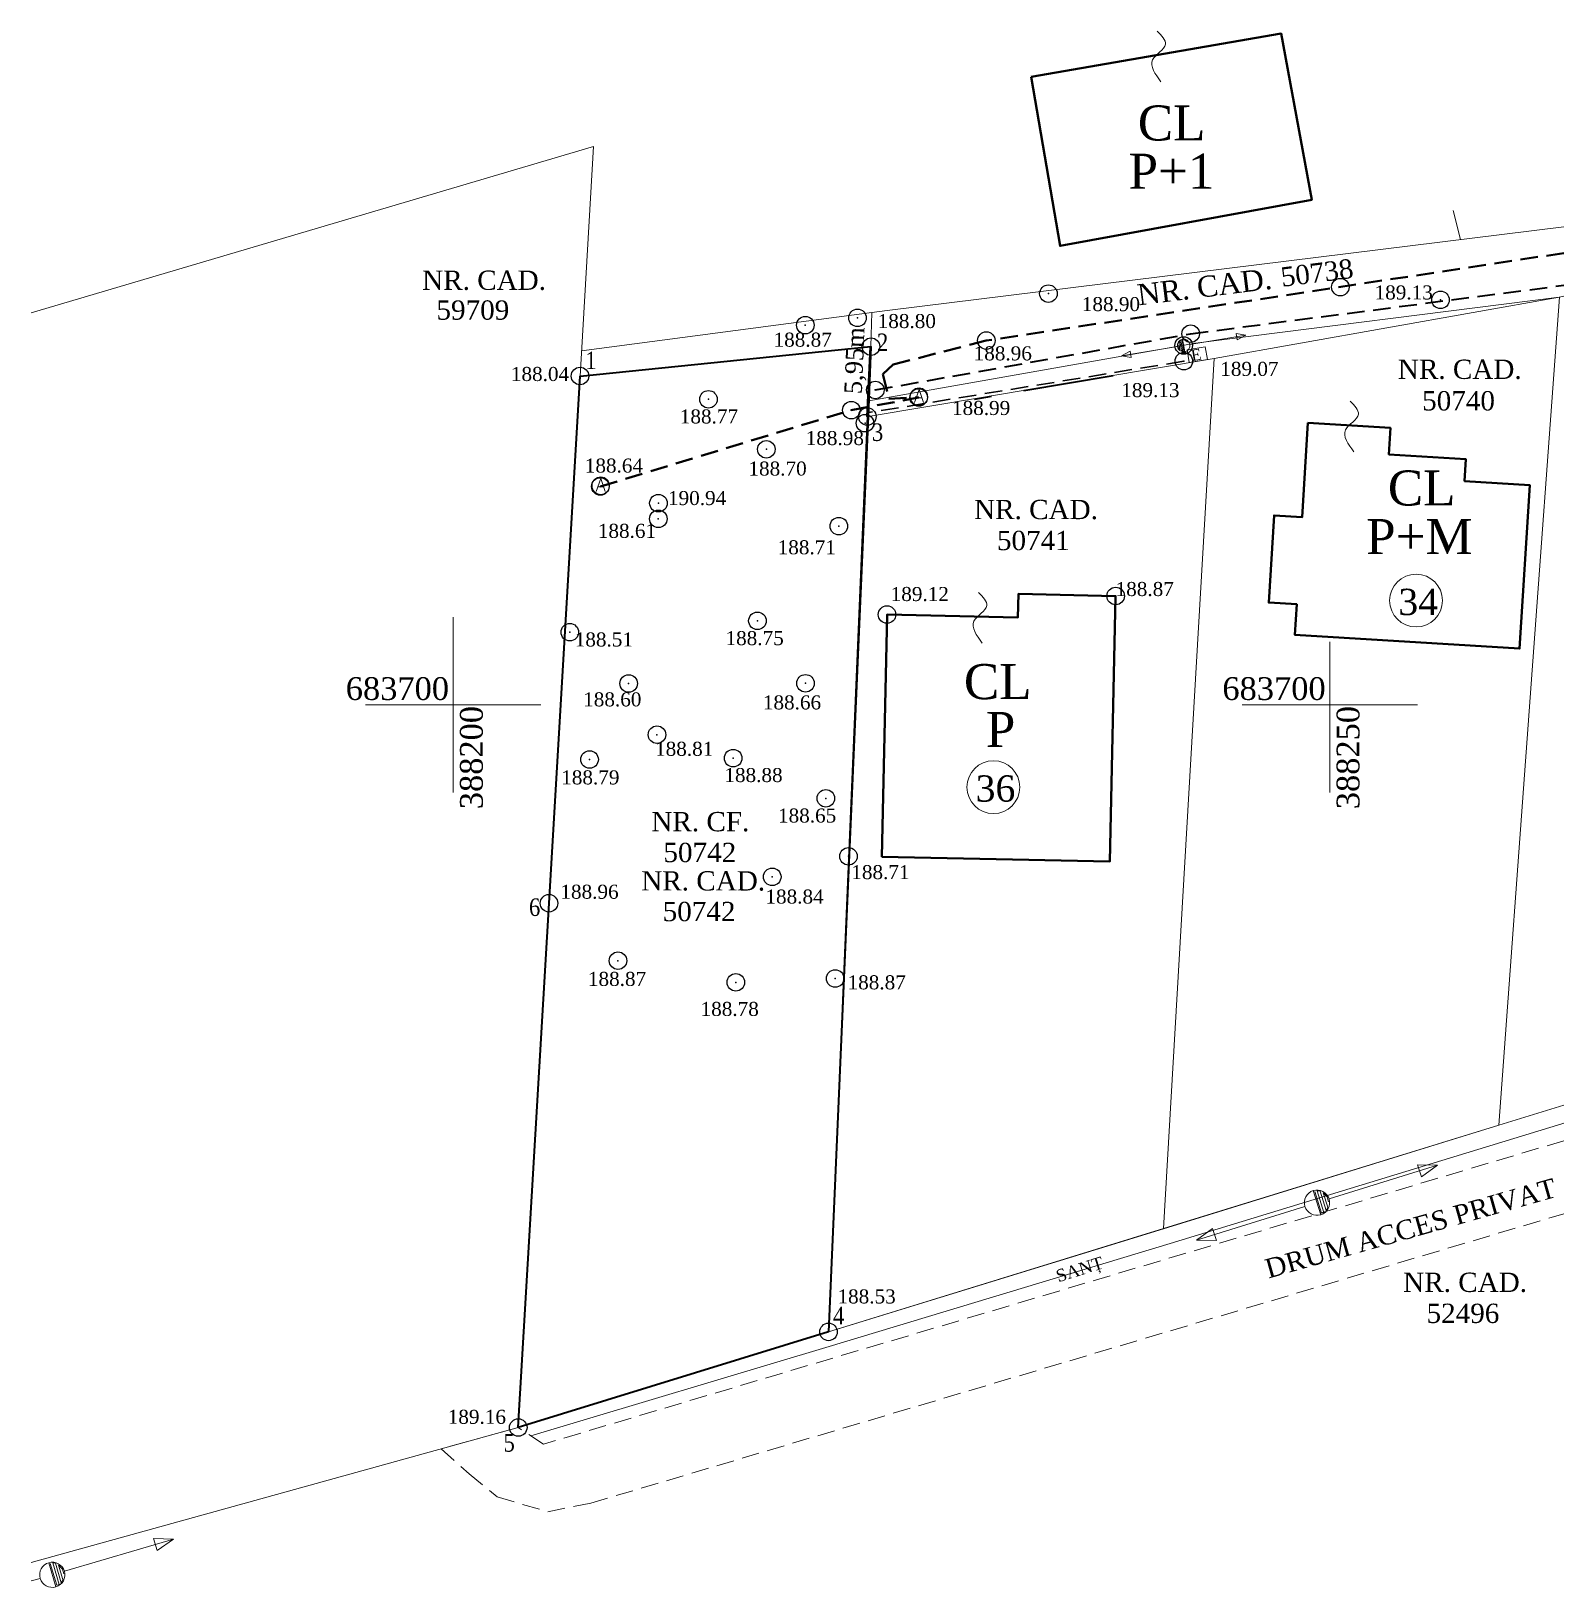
# Model space of a CAD drawing. Header units: inches. Extents: x 388175.9 to 388263.4, y 683649.6 to 683738.4.
import ezdxf

# ---------------------------------------------------------------- set-up
doc = ezdxf.new("R2010")
doc.units = ezdxf.units.IN
doc.header["$MEASUREMENT"] = 0
doc.header["$PDMODE"] = 32
doc.header["$PDSIZE"] = 1
doc.linetypes.add('DASHED', pattern=[0.75, 0.5, -0.25])
doc.linetypes.add('DASHED2', pattern=[0.375, 0.25, -0.125])
doc.layers.add('0_pct_cote', color=5, linetype='Continuous')
doc.layers.add('0_pct_simboluri', color=7, linetype='Continuous')
for name, color, linetype, true_color in [('CONSTRUCTII_ACTIVE', 219, 'Continuous', 0x543459), ('IMOBILE_ACTIVE', 20, 'Continuous', 0xf73413), ('LABEL', 20, 'Continuous', 0xf73413)]:
    doc.layers.add(name, color=color, linetype=linetype, true_color=true_color)
doc.styles.add('jurca', font='times.ttf')
doc.styles.get("Standard").update_dxf_attribs({"font": 'ARIAL.TTF'})
doc.styles.add('TIMES_NEW_ROMAN', font='times.ttf')
doc.linetypes.add('GRDPL', pattern='A,3,[138,topolt.shx,S=0.71,R=0,X=0,Y=0],6,[138,topolt.shx,S=0.71,R=180,X=0,Y=0],3', length=12)

# ---------------------------------------------------------------- blocks, each defined once
blk = doc.blocks.new('Punct')
blk.add_point((0, 0))
at = {"flags": 1}
for tag, p in [('DENPCT', (1.4, 0)), ('COTA', (1.4, -2.5)), ('COD', (1.4, -5))]:
    blk.add_attdef(tag, p, '', height=1.5, dxfattribs=at)
blk = doc.blocks.new('A$C1D033CB7')
at = {"lineweight": 5}
for p, q in [((1.081, 1.104), (0, 0.748)), ((1.079, 0.384), (1.081, 1.104)), ((7.203, 1.44), (7.197, 0)), ((7.269, 0.072), (7.274, 1.368)), ((7.413, 0.071), (7.418, 1.367)), ((7.418, 1.367), (7.562, 1.295)), ((7.562, 1.295), (7.558, 0.143)), ((7.702, 0.286), (7.706, 1.15)), ((7.706, 1.15), (7.849, 0.861)), ((13.321, 1.056), (13.318, 0.336)), ((14.4, 0.692), (13.321, 1.056)), ((6.48, 0.723), (0, 0.748)), ((0, 0.748), (1.079, 0.384)), ((7.269, 0.072), (7.413, 0.071)), ((7.558, 0.143), (7.702, 0.286)), ((7.849, 0.861), (7.847, 0.573)), ((7.92, 0.717), (14.4, 0.692)), ((13.318, 0.336), (14.4, 0.692))]:
    blk.add_line(p, q, dxfattribs=at)
blk.add_ellipse((7.2, 0.72), major_axis=(0.509, 0.509), ratio=1, start_param=2.352293, end_param=8.635478, dxfattribs=at)
blk = doc.blocks.new('A$C6EBC1B9B')
at = {"color": 30, "lineweight": 5}
blk.add_lwpolyline([(0, 3.56), (4.18, 3.56), (4.18, 0.69), (0, 0.69)], close=True, dxfattribs=at)
at = {"color": 30, "linetype": 'Continuous', "lineweight": 5, "style": 'jurca'}
blk.add_text('E', height=2.56, dxfattribs=at).set_placement((0.66, 0.85, 1360.31))
blk = doc.blocks.new('A$C6F877B54')
at = {"lineweight": 5}
for p, q in [((2, 3.63), (0.97, 0.69)), ((3.03, 0.69), (2, 3.63)), ((1.4, 1.76), (2.6, 1.76))]:
    blk.add_line(p, q, dxfattribs=at)
blk.add_ellipse((2, 1.99), major_axis=(-1.41, 1.41), ratio=1, start_param=3.926991, end_param=10.210176, dxfattribs=at)

msp = doc.modelspace()

# ---------------------------------------------------------------- linework, layer by layer
at = {"color": 0, "lineweight": 9}
for p, q in [((388197.203, 683728.671), (388208.009, 683731.868)), ((388208.009, 683731.868), (388207.239, 683718.766)), ((388208.009, 683731.868), (388208.009, 683731.868)), ((388175.932, 683722.375), (388197.203, 683728.671)), ((388203.713, 683658.76), (388175.932, 683651.054))]:
    msp.add_line(p, q, dxfattribs=at)
at = {"lineweight": 5}
for p, q in [((388177.827, 683650.563), (388184.043, 683652.392)), ((388184.043, 683652.392), (388182.906, 683652.433)), ((388182.906, 683652.433), (388183.109, 683651.742)), ((388183.109, 683651.742), (388184.043, 683652.392)), ((388176.933, 683651.05), (388177.34, 683649.669)), ((388177.388, 683649.758), (388177.022, 683651.001)), ((388177.527, 683649.799), (388177.161, 683651.042)), ((388177.161, 683651.042), (388177.319, 683651.013)), ((388177.319, 683651.013), (388177.644, 683649.908)), ((388177.742, 683650.087), (388177.498, 683650.916)), ((388177.498, 683650.916), (388177.717, 683650.68)), ((388177.717, 683650.68), (388177.799, 683650.404)), ((388176.446, 683650.156), (388175.932, 683650.005)), ((388177.388, 683649.758), (388177.527, 683649.799)), ((388177.644, 683649.908), (388177.742, 683650.087))]:
    msp.add_line(p, q, dxfattribs=at)
at = {"color": 0, "lineweight": 40}
msp.add_lwpolyline([(388232.974, 683735.842), (388234.618, 683726.197), (388248.972, 683728.826), (388247.235, 683738.308), (388232.974, 683735.842)], dxfattribs=at)
at = {"color": 0, "lineweight": 9}
for points in [[(388257.044, 683728.223), (388257.449, 683726.56)], [(388200, 683700), (388200, 683705), (388200, 683700), (388195, 683700), (388200, 683700), (388200, 683695), (388200, 683700), (388205, 683700)], [(388250, 683700), (388250, 683703.607), (388250, 683700), (388245, 683700), (388250, 683700), (388250, 683695), (388250, 683700), (388255, 683700)]]:
    msp.add_lwpolyline(points, dxfattribs=at)
at = {"color": 5, "linetype": 'DASHED', "lineweight": 40, "ltscale": 2}
for points, elevation in [([(388263.35, 683725.786), (388230.411, 683720.791), (388225.099, 683719.427), (388224.512, 683718.866), (388224.851, 683717.474), (388226.549, 683717.545)], 189.13), ([(388208.397, 683712.466), (388222.71, 683716.821), (388226.549, 683717.545)], 188.64)]:
    msp.add_lwpolyline(points, dxfattribs=dict(at, elevation=elevation))
at = {"color": 252, "linetype": 'DASHED', "lineweight": 35, "ltscale": 2, "elevation": 188.95}
msp.add_lwpolyline([(388224.08, 683717.973), (388242.065, 683721.182), (388263.35, 683723.949)], dxfattribs=at)
at = {"color": 0, "lineweight": 9}
for points, elevation in [([(388223.876, 683722.397), (388223.876, 683722.397), (388223.876, 683722.397), (388207.324, 683720.208)], 188.9), ([(388263.35, 683676.137), (388263.227, 683676.098), (388240.903, 683669.263), (388221.45, 683663.383), (388204.435, 683658.286)], 189.3)]:
    msp.add_lwpolyline(points, dxfattribs=dict(at, elevation=elevation))
at = {"color": 3, "lineweight": 35}
for points in [[(388223.62, 683716.456), (388223.801, 683720.443)], [(388237.637, 683718.783), (388232.548, 683717.918)], [(388229.728, 683717.455), (388230.7, 683717.622)]]:
    msp.add_lwpolyline(points, dxfattribs=at)
at = {"color": 30, "linetype": 'DASHED', "lineweight": 30, "ltscale": 2, "elevation": 189.13}
msp.add_lwpolyline([(388241.679, 683719.615), (388223.683, 683716.678)], dxfattribs=at)
at = {"linetype": 'GRDPL', "lineweight": 9, "ltscale": 0.5}
msp.add_lwpolyline([(388207.249, 683718.76), (388203.715, 683658.763), (388221.412, 683664.218), (388223.62, 683716.456)], dxfattribs=at)
at = {"color": 252, "linetype": 'DASHED2', "lineweight": 9, "ltscale": 4, "elevation": 189.16}
msp.add_lwpolyline([(388263.35, 683675.126), (388205.158, 683657.812), (388203.713, 683658.76), (388199.309, 683657.538), (388200.909, 683656.127), (388202.52, 683654.798), (388205.399, 683653.955), (388207.854, 683654.446), (388263.35, 683670.958)], dxfattribs=at)
at = {"color": 0, "linetype": 'Continuous', "lineweight": 9}
for centre in [(388254.923, 683705.953), (388230.815, 683695.305)]:
    msp.add_circle(centre, 1.507, dxfattribs=at)
at = {"lineweight": 5}
msp.add_ellipse((388177.136, 683650.359), major_axis=(0.342, 0.634), ratio=1, start_param=2.352293, end_param=8.635478, dxfattribs=at)
at = {"color": 0, "linetype": 'Continuous', "lineweight": 9}
for points in [[(388240.163, 683738.449), (388240.414, 683738.192), (388240.991, 683737.599), (388239.438, 683736.822), (388240.042, 683736.001), (388240.367, 683735.56)], [(388251.167, 683717.33), (388251.417, 683717.073), (388251.995, 683716.481), (388250.442, 683715.704), (388251.046, 683714.883), (388251.371, 683714.442)], [(388229.971, 683706.416), (388230.222, 683706.16), (388230.799, 683705.567), (388229.246, 683704.79), (388229.85, 683703.969), (388230.175, 683703.528)]]:
    msp.add_open_spline(points, degree=3, knots=[0, 0, 0, 0, 0.880966, 2.032524, 3.369111, 3.369111, 3.369111, 3.369111], dxfattribs=at)
at = {"layer": 'CONSTRUCTII_ACTIVE', "color": 0, "lineweight": 40}
for points in [[(388248.753, 683716.102), (388253.464, 683715.811), (388253.37, 683714.294), (388257.762, 683714.023), (388257.685, 683712.775), (388261.408, 683712.545), (388260.831, 683703.213), (388248.005, 683704.005), (388248.113, 683705.742), (388246.516, 683705.841), (388246.823, 683710.811), (388248.42, 683710.712)], [(388224.45, 683691.339), (388224.75, 683705.155), (388232.212, 683704.993), (388232.241, 683706.333), (388237.784, 683706.213), (388237.455, 683691.057), (388231.912, 683691.177)]]:
    msp.add_lwpolyline(points, close=True, dxfattribs=at)
at = {"layer": 'IMOBILE_ACTIVE', "color": 0, "lineweight": 9}
for p, q in [((388224.752, 683722.506), (388263.35, 683727.291)), ((388263.09, 683723.27), (388242.345, 683720.652)), ((388263.35, 683723.316), (388263.09, 683723.27)), ((388223.83, 683720.45), (388223.876, 683722.397)), ((388223.876, 683722.397), (388224.752, 683722.506)), ((388242.345, 683720.652), (388223.706, 683717.352)), ((388223.666, 683716.45), (388243.405, 683719.766)), ((388243.405, 683719.766), (388240.524, 683670.115)), ((388259.636, 683676.01), (388263.35, 683677.156)), ((388240.52, 683670.11), (388259.636, 683676.01)), ((388240.524, 683670.115), (388221.413, 683664.219)), ((388221.413, 683664.219), (388240.52, 683670.11)), ((388175.932, 683651.054), (388203.713, 683658.76))]:
    msp.add_line(p, q, dxfattribs=at)
msp.add_lwpolyline([(388259.636, 683676.01), (388240.524, 683670.115), (388243.405, 683719.766), (388263.095, 683723.271)], close=True, dxfattribs=at)
at = {"layer": 'IMOBILE_ACTIVE', "color": 1, "lineweight": 35}
msp.add_lwpolyline([(388223.666, 683716.45), (388221.413, 683664.219), (388203.713, 683658.76), (388205.471, 683688.681), (388207.239, 683718.766), (388223.833, 683720.446)], close=True, dxfattribs=at)

# ---------------------------------------------------------------- block references
at = {"color": 0, "lineweight": 9, "xscale": 0.5, "yscale": 0.5, "zscale": 0.5, "rotation": 189.6975110760695}
msp.add_blockref('A$C1D033CB7', (388245.154, 683721.474, 189.13), dxfattribs=at)
at = {"lineweight": 5, "xscale": 0.25, "yscale": 0.25, "zscale": 0.25, "rotation": 9.489049666224963}
msp.add_blockref('A$C6EBC1B9B', (388242.016, 683719.378), dxfattribs=at)
at = {"lineweight": 5, "xscale": 0.25, "yscale": 0.25, "zscale": 0.25}
for p in [(388226.072, 683717.092, 94.32), (388207.92, 683712.013, 94.32)]:
    msp.add_blockref('A$C6F877B54', p, dxfattribs=at)
at = {"color": 0, "lineweight": 9, "rotation": 17.46447046091702}
msp.add_blockref('A$C1D033CB7', (388242.62, 683668.744, 189.09), dxfattribs=at)
at = {"layer": '0_pct_simboluri', "color": 0, "lineweight": 9}
for p in [(388250.606, 683723.843, 189.13), (388233.953, 683723.472, 188.9), (388256.317, 683723.112, 189.23), (388223.062, 683722.085, 188.8), (388220.086, 683721.669, 188.87), (388242.065, 683721.182, 189.07), (388223.833, 683720.446), (388230.411, 683720.791, 188.96), (388241.666, 683720.513, 189.13), (388241.679, 683719.615, 189.13), (388207.239, 683718.766), (388214.561, 683717.442, 188.77), (388224.08, 683717.973, 188.95), (388226.549, 683717.545, 188.99), (388222.71, 683716.821, 188.65), (388223.494, 683716.078, 188.98), (388223.62, 683716.456), (388217.865, 683714.588, 188.7), (388208.397, 683712.466, 188.64), (388211.708, 683711.513, 190.94), (388211.7, 683710.619, 188.61), (388221.999, 683710.203, 188.71), (388237.784, 683706.213), (388224.75, 683705.155), (388206.653, 683704.149, 188.51), (388217.355, 683704.796, 188.75), (388210.011, 683701.22, 188.6), (388220.098, 683701.235, 188.66), (388211.623, 683698.298, 188.81), (388207.782, 683696.884, 188.79), (388215.972, 683696.959, 188.88), (388221.26, 683694.666, 188.65), (388222.548, 683691.362, 188.71), (388218.2, 683690.19, 188.84), (388205.471, 683688.681), (388209.402, 683685.402, 188.87), (388216.125, 683684.167, 188.78), (388221.792, 683684.387, 188.87), (388221.413, 683664.219), (388203.713, 683658.76)]:
    msp.add_blockref('Punct', p, dxfattribs=at)

# ---------------------------------------------------------------- texts
at = {"style": 'TIMES_NEW_ROMAN', "width": 0.85}
for s, p in [('2', (388224.175, 683720.193)), ('1', (388207.536, 683719.162, 188.04)), ('3', (388223.889, 683715.063, 188.98)), ('6', (388204.327, 683687.957)), ('4', (388221.668, 683664.649)), ('5', (388202.874, 683657.385))]:
    msp.add_text(s, height=1, dxfattribs=at).set_placement(p)
at = {"color": 0, "linetype": 'Continuous', "lineweight": 9, "style": 'jurca'}
for s, height, p in [('34', 1.5, (388253.909, 683705.128)), ('683700', 1.3, (388193.875, 683700.281)), ('683700', 1.3, (388243.875, 683700.281)), ('36', 1.5, (388229.8, 683694.48))]:
    msp.add_text(s, height=height, dxfattribs=at).set_placement(p)
for s, p in [('388200', (388201.691, 683694.047)), ('388250', (388251.691, 683694.047))]:
    msp.add_text(s, height=1.3, rotation=90, dxfattribs=at).set_placement(p)
at = {"color": 0, "lineweight": 9, "style": 'jurca'}
for s, height, rotation, p in [('DRUM ACCES PRIVAT ', 1.1, 15.84003, (388246.503, 683667.263, 378.98)), ('SANȚ', 0.7, 17.25716, (388234.519, 683667.047, 187.95))]:
    msp.add_text(s, height=height, rotation=rotation, dxfattribs=at).set_placement(p)
at = {"color": 1, "lineweight": 30, "insert": (388223.002, 683719.643), "char_height": 1, "attachment_point": 5, "rotation": 87.53065, "style": 'jurca'}
msp.add_mtext('5,95m', dxfattribs=at)
at = {"layer": '0_pct_cote', "color": 252, "style": 'jurca'}
for s, p in [('188.90', (388235.856, 683722.472, 188.9)), ('189.13', (388252.556, 683723.139, 189.13)), ('188.80', (388224.213, 683721.505, 188.8)), ('188.87', (388218.275, 683720.443, 188.87)), ('188.96', (388229.686, 683719.662, 188.96)), ('188.04', (388203.293, 683718.484, 188.04)), ('189.07', (388243.754, 683718.776, 189.07)), ('189.13', (388238.108, 683717.564, 189.13)), ('188.99', (388228.452, 683716.545, 188.99)), ('188.77', (388212.927, 683716.06, 188.77)), ('188.98', (388220.109, 683714.827, 188.98)), ('188.64', (388207.508, 683713.258, 188.64)), ('188.70', (388216.842, 683713.088, 188.7)), ('190.94', (388212.254, 683711.405, 190.94)), ('188.61', (388208.252, 683709.532, 188.61)), ('188.71', (388218.509, 683708.596, 188.71)), ('189.12', (388224.954, 683705.928, 189.12)), ('188.87', (388237.784, 683706.213)), ('188.51', (388206.934, 683703.333, 188.51)), ('188.75', (388215.534, 683703.41, 188.75)), ('188.60', (388207.416, 683699.916, 188.6)), ('188.66', (388217.665, 683699.742, 188.66)), ('188.81', (388211.516, 683697.094, 188.81)), ('188.79', (388206.163, 683695.464, 188.79)), ('188.88', (388215.469, 683695.596, 188.88)), ('188.65', (388218.528, 683693.287, 188.65)), ('188.71', (388222.709, 683690.056, 188.71)), ('188.96', (388206.116, 683688.939, 188.96)), ('188.84', (388217.811, 683688.663, 188.84)), ('188.87', (388207.686, 683683.964, 188.87)), ('188.87', (388222.496, 683683.768, 188.87)), ('188.78', (388214.112, 683682.251, 188.78)), ('188.53', (388221.921, 683665.843, 188.53)), ('189.16', (388199.691, 683658.974, 189.16))]:
    msp.add_text(s, height=0.8, dxfattribs=at).set_placement(p)
at = {"layer": 'LABEL', "color": 0, "lineweight": 9, "style": 'jurca'}
for s, height, p in [('CL', 2, (388239.051, 683732.21)), ('P+1', 2, (388238.526, 683729.455)), ('NR. CAD. ', 1.1, (388198.233, 683723.686)), ('59709', 1.1, (388199.048, 683721.983)), ('NR. CAD. ', 1.1, (388253.885, 683718.604)), ('50740', 1.1, (388255.268, 683716.805)), ('CL', 2, (388253.313, 683711.38)), ('NR. CAD. ', 1.1, (388229.713, 683710.601)), ('50741', 1.1, (388231.015, 683708.833)), ('P+M', 2, (388252.074, 683708.606)), ('CL', 2, (388229.133, 683700.33)), ('P', 2, (388230.386, 683697.598)), ('NR. CAD. ', 1.1, (388254.189, 683666.5)), ('52496', 1.1, (388255.519, 683664.729))]:
    msp.add_text(s, height=height, dxfattribs=at).set_placement(p)
for s, height, rotation, p in [('50738', 1.1, 7.2, (388247.278, 683723.859)), ('NR. CAD. ', 1.2, 7.1136, (388239.106, 683722.798))]:
    msp.add_text(s, height=height, rotation=rotation, dxfattribs=at).set_placement(p)
at = {"layer": 'LABEL', "color": 1, "lineweight": 9, "style": 'jurca'}
for s, p in [('NR. CF. ', (388211.307, 683692.789)), ('50742', (388211.994, 683691.029)), ('NR. CAD. ', (388210.731, 683689.409)), ('50742', (388211.95, 683687.659))]:
    msp.add_text(s, height=1.1, dxfattribs=at).set_placement(p)

doc.saveas('drawing.dxf')
